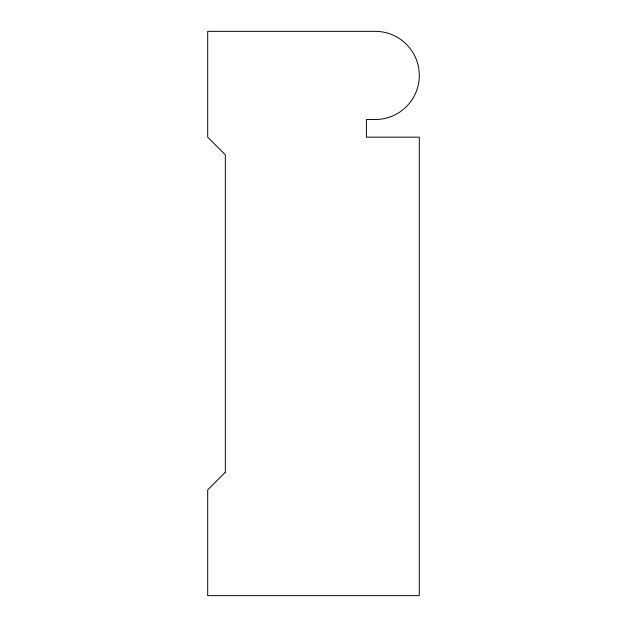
<?xml version="1.0" encoding="UTF-8"?>
<svg xmlns="http://www.w3.org/2000/svg" width="627" height="627" viewBox="0 0 627 627"><rect width="100%" height="100%" fill="white"/><g stroke="black" fill="none" stroke-linecap="round" stroke-linejoin="round"><path stroke-width="0.94" d="M225.328 472.209L207.694 489.844L207.694 595.65L419.306 595.65L419.306 137.156L366.403 137.156L366.403 119.522L375.22 119.522A44.086 44.086 0 0 0 419.306 75.436A44.086 44.086 0 0 0 375.22 31.35L207.694 31.35L207.694 137.156L225.328 154.791L225.328 472.209"/></g></svg>
